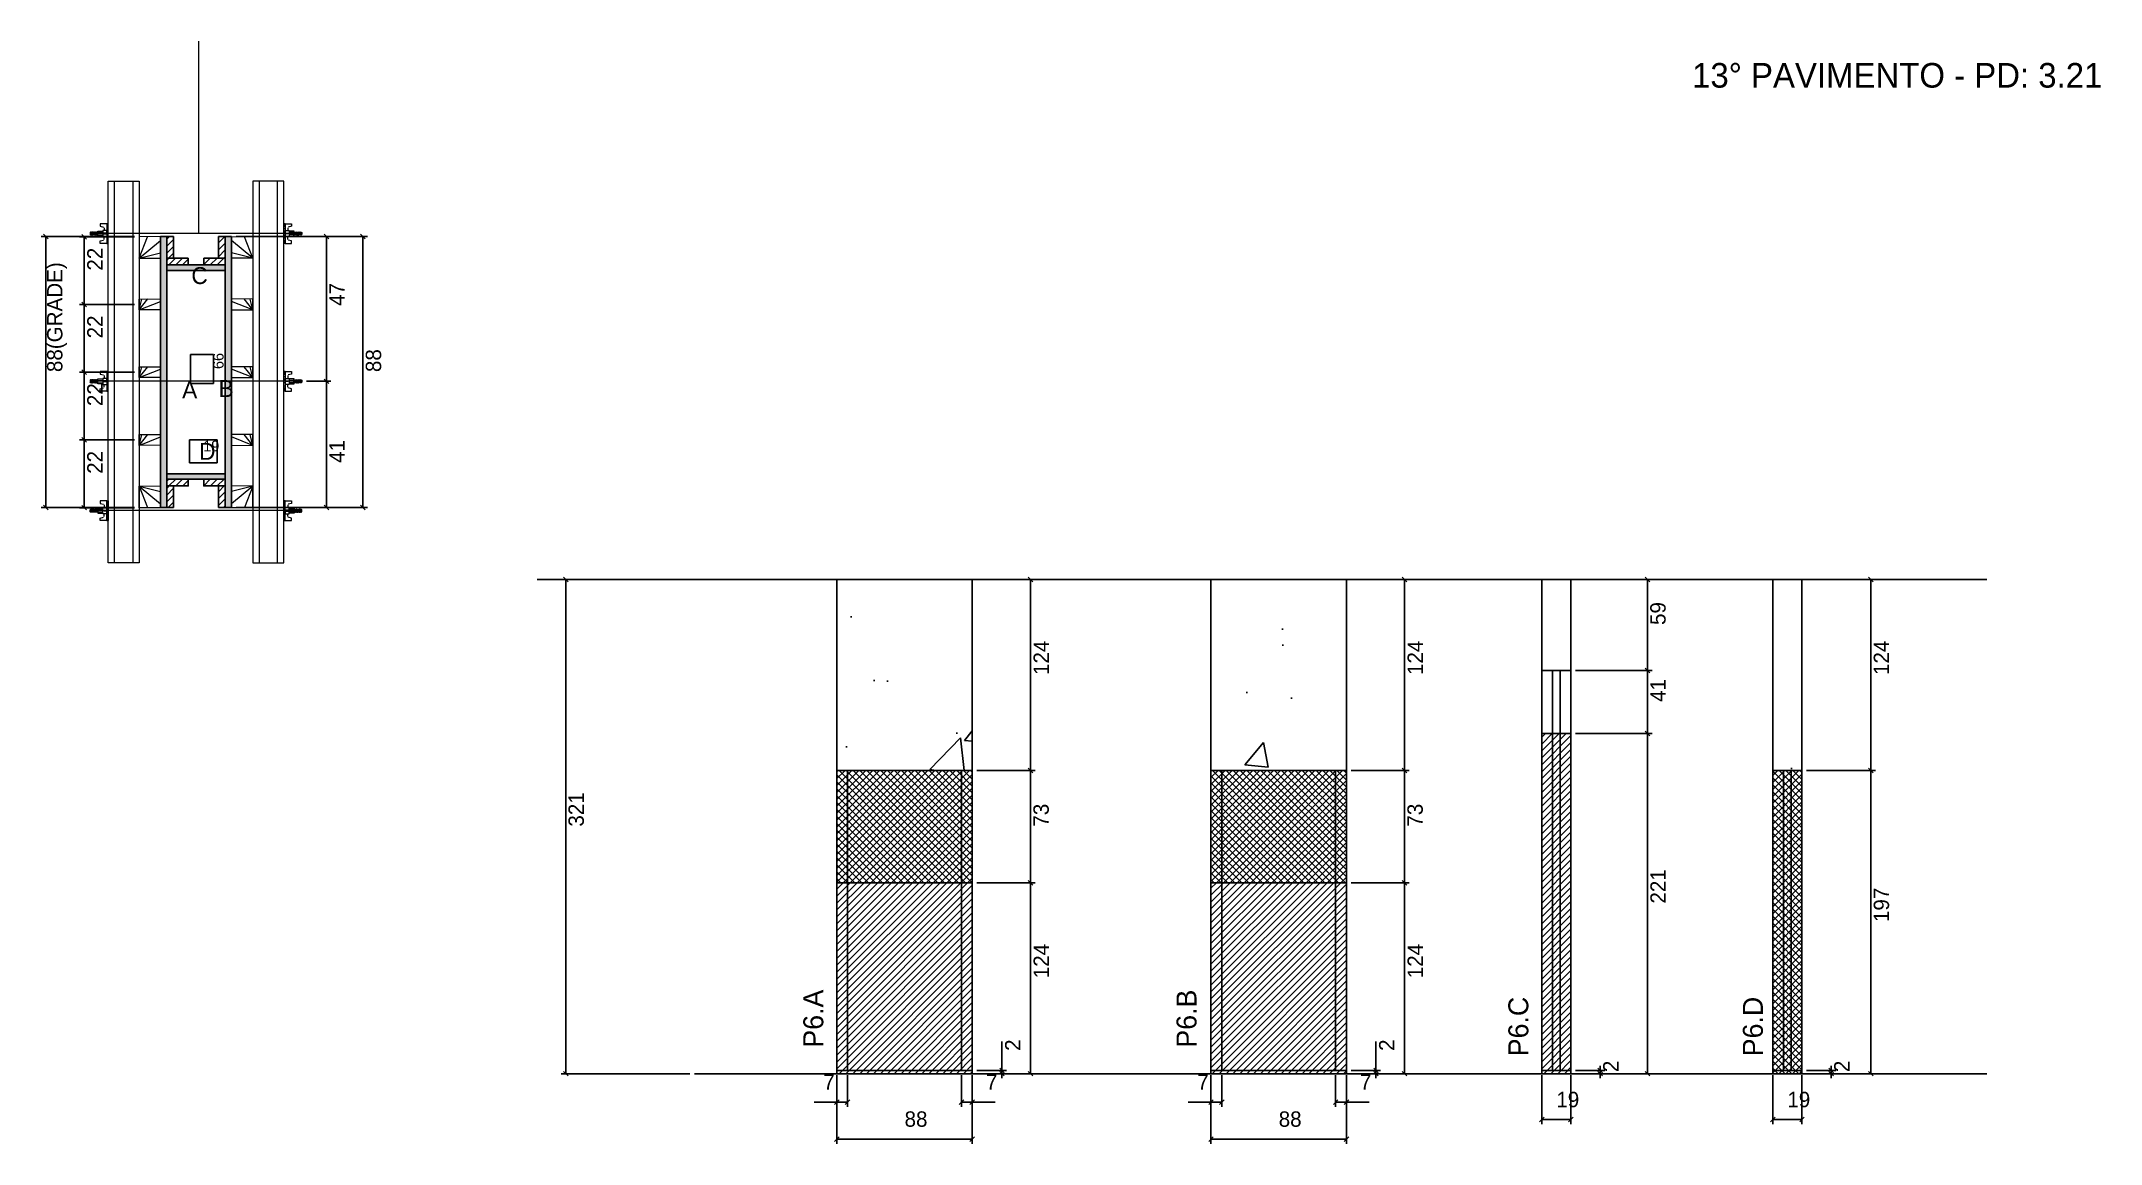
# Model space of a CAD drawing. Header units: metres. Extents: x 6107 to 7445, y 10994 to 11710.
import ezdxf

# ---------------------------------------------------------------- set-up
doc = ezdxf.new("R2010")
doc.units = ezdxf.units.M
for name, color, linetype in [('00 - FELIPE', 7, 'Continuous'), ('CHAPA', 7, 'Continuous'), ('COTA', 7, 'Continuous'), ('Hachura', 7, 'Continuous'), ('Madeira', 7, 'Continuous'), ('NIVEL 2° PAV.', 7, 'Continuous'), ('NOMENCLATURA', 7, 'Continuous'), ('Nível', 7, 'Continuous'), ('Painéis', 7, 'Continuous'), ('Perfil Metálico', 7, 'Continuous'), ('SARR_2.2x7', 7, 'Continuous'), ('SARRAFO', 7, 'Continuous'), ('Texto Seção', 7, 'Continuous'), ('TEXTO_GERAL', 7, 'Continuous')]:
    doc.layers.add(name, color=color, linetype=linetype)

msp = doc.modelspace()

# ---------------------------------------------------------------- hatches: boundary and pattern name
at = {"layer": 'COTA'}
h = msp.add_hatch(dxfattribs=at)
h.set_pattern_fill('AR-CONC')
h.paths.add_polyline_path([(6624, 11236.2), (6712, 11236.2), (6712, 11360.2), (6624, 11360.2), (6624, 11236.2)])
h = msp.add_hatch(dxfattribs=at)
h.set_pattern_fill('AR-CONC')
h.paths.add_polyline_path([(6867.1, 11236.2), (6955.1, 11236.2), (6955.1, 11360.2), (6867.1, 11360.2), (6867.1, 11236.2)])
h = msp.add_hatch(dxfattribs=at)
h.set_pattern_fill('AR-CONC')
h.paths.add_polyline_path([(7082, 11301.2), (7101, 11301.2), (7101, 11360.2), (7082, 11360.2), (7082, 11301.2)])
h = msp.add_hatch(dxfattribs=at)
h.set_pattern_fill('AR-CONC')
h.paths.add_polyline_path([(7251.1, 11236.2), (7251.1, 11360.2), (7232.1, 11360.2), (7232.1, 11236.2), (7251.1, 11236.2)])
at = {"layer": 'Hachura'}
h = msp.add_hatch(color=7, dxfattribs=at)
h.dxf.hatch_style = 1
h.paths.add_polyline_path([(6188.6, 11583), (6184.6, 11583), (6184.6, 11407), (6188.6, 11407), (6188.6, 11583)])
h = msp.add_hatch(dxfattribs=at)
h.set_pattern_fill('ANSI31')
h.paths.add_polyline_path([(6188.6, 11569), (6193, 11569), (6193, 11583), (6188.6, 11583), (6188.6, 11569)])
h = msp.add_hatch(dxfattribs=at)
h.set_pattern_fill('ANSI31')
h.paths.add_polyline_path([(6226.6, 11569), (6222.2, 11569), (6222.2, 11583), (6226.6, 11583), (6226.6, 11569)])
h = msp.add_hatch(color=7, dxfattribs=at)
h.dxf.hatch_style = 1
h.paths.add_polyline_path([(6226.6, 11583), (6230.6, 11583), (6230.6, 11407), (6226.6, 11407), (6226.6, 11583)])
h = msp.add_hatch(dxfattribs=at)
h.set_pattern_fill('ANSI31')
h.paths.add_polyline_path([(6188.6, 11564.6), (6188.6, 11569), (6202.6, 11569), (6202.6, 11564.6), (6188.6, 11564.6)])
h = msp.add_hatch(color=7, dxfattribs=at)
h.dxf.hatch_style = 1
h.paths.add_polyline_path([(6226.6, 11561), (6226.6, 11564.6), (6188.6, 11564.6), (6188.6, 11561), (6226.6, 11561)])
h = msp.add_hatch(color=7, dxfattribs=at)
h.dxf.hatch_style = 1
h.paths.add_polyline_path([(6226.6, 11561), (6226.6, 11564.6), (6188.6, 11564.6), (6188.6, 11561), (6226.6, 11561)])
h = msp.add_hatch(dxfattribs=at)
h.set_pattern_fill('ANSI31')
h.paths.add_polyline_path([(6226.6, 11564.6), (6226.6, 11569), (6212.6, 11569), (6212.6, 11564.6), (6226.6, 11564.6)])
h = msp.add_hatch(color=7, dxfattribs=at)
h.dxf.hatch_style = 1
h.paths.add_polyline_path([(6226.6, 11425.4), (6226.6, 11429), (6188.6, 11429), (6188.6, 11425.4), (6226.6, 11425.4)])
h = msp.add_hatch(color=7, dxfattribs=at)
h.dxf.hatch_style = 1
h.paths.add_polyline_path([(6226.6, 11425.4), (6226.6, 11429), (6188.6, 11429), (6188.6, 11425.4), (6226.6, 11425.4)])
h = msp.add_hatch(dxfattribs=at)
h.set_pattern_fill('ANSI31')
h.paths.add_polyline_path([(6188.6, 11421), (6188.6, 11425.4), (6202.6, 11425.4), (6202.6, 11421), (6188.6, 11421)])
h = msp.add_hatch(dxfattribs=at)
h.set_pattern_fill('ANSI31')
h.paths.add_polyline_path([(6188.6, 11421), (6193, 11421), (6193, 11407), (6188.6, 11407), (6188.6, 11421)])
h = msp.add_hatch(dxfattribs=at)
h.set_pattern_fill('ANSI31')
h.paths.add_polyline_path([(6226.6, 11421), (6226.6, 11425.4), (6212.6, 11425.4), (6212.6, 11421), (6226.6, 11421)])
h = msp.add_hatch(dxfattribs=at)
h.set_pattern_fill('ANSI31')
h.paths.add_polyline_path([(6226.6, 11421), (6222.2, 11421), (6222.2, 11407), (6226.6, 11407), (6226.6, 11421)])
h = msp.add_hatch(dxfattribs=at)
h.set_pattern_fill('ANSI31')
h.paths.add_polyline_path([(7101, 11039.2), (7101, 11260.2), (7082, 11260.2), (7082, 11039.2), (7101, 11039.2)])
h = msp.add_hatch(dxfattribs=at)
h.set_pattern_fill('ANSI37')
h.paths.add_polyline_path([(6624, 11236.2), (6624, 11163.2), (6712, 11163.2), (6712, 11236.2), (6624, 11236.2)])
h = msp.add_hatch(dxfattribs=at)
h.set_pattern_fill('ANSI37')
h.paths.add_polyline_path([(6867.1, 11236.2), (6867.1, 11163.2), (6955.1, 11163.2), (6955.1, 11236.2), (6867.1, 11236.2)])
h = msp.add_hatch(dxfattribs=at)
h.set_pattern_fill('ANSI37')
h.paths.add_polyline_path([(7251.1, 11039.2), (7251.1, 11236.2), (7232.1, 11236.2), (7232.1, 11039.2), (7251.1, 11039.2)])
h = msp.add_hatch(dxfattribs=at)
h.set_pattern_fill('ANSI31')
h.paths.add_polyline_path([(6712, 11039.2), (6712, 11163.2), (6624, 11163.2), (6624, 11039.2), (6712, 11039.2)])
h = msp.add_hatch(dxfattribs=at)
h.set_pattern_fill('ANSI31')
h.paths.add_polyline_path([(6955.1, 11163.2), (6867.1, 11163.2), (6867.1, 11039.2), (6955.1, 11039.2), (6955.1, 11163.2)])

# ---------------------------------------------------------------- linework, layer by layer
at = {"layer": '00 - FELIPE', "color": 4, "lineweight": 25}
for p, q in [((7105.1, 11301.2), (7153.7, 11301.2)), ((7150.7, 11260.2), (7150.7, 11301.2)), ((7105.1, 11260.2), (7153.7, 11260.2))]:
    msp.add_line(p, q, dxfattribs=at)
at = {"layer": '00 - FELIPE', "color": 0, "lineweight": 25}
for p, q in [((7152.2, 11299.7), (7149.2, 11302.7)), ((7149.2, 11261.7), (7152.2, 11258.7))]:
    msp.add_line(p, q, dxfattribs=at)
at = {"layer": 'CHAPA', "color": 1, "lineweight": 25}
for points in [[(6188.6, 11583), (6184.6, 11583), (6184.6, 11407), (6188.6, 11407)], [(6188.6, 11583), (6184.6, 11583), (6184.6, 11407), (6188.6, 11407)], [(6226.6, 11583), (6230.6, 11583), (6230.6, 11407), (6226.6, 11407)], [(6226.6, 11583), (6230.6, 11583), (6230.6, 11407), (6226.6, 11407)], [(6226.6, 11561), (6226.6, 11564.6), (6188.6, 11564.6), (6188.6, 11561)], [(6226.6, 11561), (6226.6, 11564.6), (6188.6, 11564.6), (6188.6, 11561)], [(6226.6, 11425.4), (6226.6, 11429), (6188.6, 11429), (6188.6, 11425.4)], [(6226.6, 11425.4), (6226.6, 11429), (6188.6, 11429), (6188.6, 11425.4)]]:
    msp.add_lwpolyline(points, close=True, dxfattribs=at)
at = {"layer": 'COTA', "color": 241, "lineweight": 25}
for p, q in [((6167.6, 11583), (6107, 11583)), ((6110, 11407), (6110, 11583)), ((6167.6, 11582.9), (6131.9, 11582.9)), ((6134.9, 11582.9), (6134.9, 11538.9)), ((6233.6, 11583), (6319, 11583)), ((6267.6, 11583), (6295.3, 11583)), ((6292.3, 11583), (6292.3, 11489)), ((6316, 11407), (6316, 11583)), ((6167.6, 11538.9), (6131.9, 11538.9)), ((6167.6, 11538.9), (6131.9, 11538.9)), ((6134.9, 11538.9), (6134.9, 11494.9)), ((6167.6, 11494.9), (6131.9, 11494.9)), ((6167.6, 11494.9), (6131.9, 11494.9)), ((6134.9, 11494.9), (6134.9, 11450.9)), ((6279.4, 11489), (6295.3, 11489)), ((6279.4, 11489), (6295.3, 11489)), ((6292.3, 11407), (6292.3, 11489)), ((6167.6, 11450.9), (6131.9, 11450.9)), ((6167.6, 11450.9), (6131.9, 11450.9)), ((6134.9, 11450.9), (6134.9, 11406.9)), ((6167.6, 11407), (6107, 11407)), ((6167.6, 11406.9), (6131.9, 11406.9)), ((6233.6, 11407), (6319, 11407)), ((6267.6, 11407), (6295.3, 11407)), ((6712, 11360.2), (6624, 11360.2)), ((6624, 11236.2), (6624, 11360.2)), ((6712, 11236.2), (6712, 11360.2)), ((6955.1, 11360.2), (6867.1, 11360.2)), ((6867.1, 11236.2), (6867.1, 11360.2)), ((6955.1, 11236.2), (6955.1, 11360.2))]:
    msp.add_line(p, q, dxfattribs=at)
at = {"layer": 'COTA', "color": 0, "lineweight": 25}
for p, q in [((6111.5, 11581.5), (6108.5, 11584.5)), ((6136.4, 11581.4), (6133.4, 11584.4)), ((6293.8, 11581.5), (6290.8, 11584.5)), ((6317.5, 11581.5), (6314.5, 11584.5)), ((6133.4, 11540.4), (6136.4, 11537.4)), ((6136.4, 11537.4), (6133.4, 11540.4)), ((6133.4, 11496.4), (6136.4, 11493.4)), ((6136.4, 11493.4), (6133.4, 11496.4)), ((6293.8, 11487.5), (6290.8, 11490.5)), ((6290.8, 11490.5), (6293.8, 11487.5)), ((6133.4, 11452.4), (6136.4, 11449.4)), ((6136.4, 11449.4), (6133.4, 11452.4)), ((6108.5, 11408.5), (6111.5, 11405.5)), ((6133.4, 11408.4), (6136.4, 11405.4)), ((6290.8, 11408.5), (6293.8, 11405.5)), ((6314.5, 11408.5), (6317.5, 11405.5)), ((6751.4, 11358.7), (6748.4, 11361.7)), ((6994.4, 11358.7), (6991.4, 11361.7)), ((7152.2, 11358.7), (7149.2, 11361.7)), ((7297.3, 11358.7), (7294.3, 11361.7)), ((7149.2, 11302.7), (7152.2, 11299.7)), ((7152.2, 11258.7), (7149.2, 11261.7)), ((6751.4, 11234.7), (6748.4, 11237.7)), ((6748.4, 11237.7), (6751.4, 11234.7)), ((6994.4, 11234.7), (6991.4, 11237.7)), ((6991.4, 11237.7), (6994.4, 11234.7)), ((7294.3, 11237.7), (7297.3, 11234.7)), ((7297.3, 11234.7), (7294.3, 11237.7)), ((6748.4, 11164.7), (6751.4, 11161.7)), ((6751.4, 11161.7), (6748.4, 11164.7)), ((6991.4, 11164.7), (6994.4, 11161.7)), ((6994.4, 11161.7), (6991.4, 11164.7)), ((6729.8, 11042.7), (6732.8, 11039.7)), ((6732.8, 11037.7), (6729.8, 11040.7)), ((6748.4, 11040.7), (6751.4, 11037.7)), ((6972.8, 11042.7), (6975.8, 11039.7)), ((6975.8, 11037.7), (6972.8, 11040.7)), ((6991.4, 11040.7), (6994.4, 11037.7)), ((7118.4, 11042.7), (7121.4, 11039.7)), ((7121.4, 11037.7), (7118.4, 11040.7)), ((7149.2, 11040.7), (7152.2, 11037.7)), ((7268.5, 11042.7), (7271.5, 11039.7)), ((7271.5, 11037.7), (7268.5, 11040.7)), ((7294.3, 11040.7), (7297.3, 11037.7)), ((6625.5, 11022.2), (6622.5, 11019.2)), ((6629.5, 11019.2), (6632.5, 11022.2)), ((6706.5, 11022.2), (6703.5, 11019.2)), ((6710.5, 11019.2), (6713.5, 11022.2)), ((6868.6, 11022.2), (6865.6, 11019.2)), ((6872.6, 11019.2), (6875.6, 11022.2)), ((6949.6, 11022.2), (6946.6, 11019.2)), ((6953.6, 11019.2), (6956.6, 11022.2)), ((7083.5, 11010.9), (7080.5, 11007.9)), ((7099.5, 11007.9), (7102.5, 11010.9)), ((7233.6, 11010.9), (7230.6, 11007.9)), ((7249.6, 11007.9), (7252.6, 11010.9)), ((6625.5, 10998.1), (6622.5, 10995.1)), ((6710.5, 10995.1), (6713.5, 10998.1)), ((6868.6, 10998.1), (6865.6, 10995.1)), ((6953.6, 10995.1), (6956.6, 10998.1))]:
    msp.add_line(p, q, dxfattribs=at)
at = {"layer": 'COTA', "color": 180, "lineweight": 25}
for p, q in [((6219, 11506.5), (6204, 11506.5)), ((6204, 11506.5), (6204, 11487.5)), ((6219, 11487.5), (6219, 11506.5)), ((6204, 11487.5), (6219, 11487.5)), ((6221.3, 11451), (6203.3, 11451)), ((6203.3, 11451), (6203.3, 11436)), ((6221.3, 11436), (6221.3, 11451)), ((6203.3, 11436), (6221.3, 11436))]:
    msp.add_line(p, q, dxfattribs=at)
at = {"layer": 'COTA', "color": 4, "lineweight": 25}
for p, q in [((6715, 11360.2), (6752.9, 11360.2)), ((6749.9, 11236.2), (6749.9, 11360.2)), ((6958.1, 11360.2), (6995.9, 11360.2)), ((6992.9, 11236.2), (6992.9, 11360.2)), ((7104, 11360.2), (7153.7, 11360.2)), ((7150.7, 11301.2), (7150.7, 11360.2)), ((7254.1, 11360.2), (7298.8, 11360.2)), ((7295.8, 11236.2), (7295.8, 11360.2)), ((7104, 11301.2), (7153.7, 11301.2)), ((7104, 11260.2), (7153.7, 11260.2)), ((7150.7, 11039.2), (7150.7, 11260.2)), ((6715, 11236.2), (6752.9, 11236.2)), ((6715, 11236.2), (6752.9, 11236.2)), ((6749.9, 11163.2), (6749.9, 11236.2)), ((6958.1, 11236.2), (6995.9, 11236.2)), ((6958.1, 11236.2), (6995.9, 11236.2)), ((6992.9, 11163.2), (6992.9, 11236.2)), ((7254.1, 11236.2), (7298.8, 11236.2)), ((7254.1, 11236.2), (7298.8, 11236.2)), ((7295.8, 11039.2), (7295.8, 11236.2)), ((6715, 11163.2), (6752.9, 11163.2)), ((6715, 11163.2), (6752.9, 11163.2)), ((6749.9, 11039.2), (6749.9, 11163.2)), ((6958.1, 11163.2), (6995.9, 11163.2)), ((6958.1, 11163.2), (6995.9, 11163.2)), ((6992.9, 11039.2), (6992.9, 11163.2)), ((6731.3, 11041.2), (6731.3, 11060.1)), ((6974.3, 11041.2), (6974.3, 11060.1)), ((6715, 11041.2), (6734.3, 11041.2)), ((6731.3, 11039.2), (6731.3, 11041.2)), ((6958.1, 11041.2), (6977.3, 11041.2)), ((6974.3, 11039.2), (6974.3, 11041.2)), ((7104, 11041.2), (7122.9, 11041.2)), ((7119.9, 11041.2), (7119.9, 11044.2)), ((7119.9, 11039.2), (7119.9, 11041.2)), ((7254.1, 11041.2), (7273, 11041.2)), ((7270, 11041.2), (7270, 11044.2)), ((7270, 11039.2), (7270, 11041.2)), ((6624, 11038.2), (6624, 10993.6)), ((6624, 11036.2), (6624, 11017.7)), ((6631, 11038.2), (6631, 11017.7)), ((6705, 11038.2), (6705, 11017.7)), ((6712, 11038.2), (6712, 10993.6)), ((6712, 11036.2), (6712, 11017.7)), ((6715, 11039.2), (6734.3, 11039.2)), ((6715, 11039.2), (6752.9, 11039.2)), ((6731.3, 11039.2), (6731.3, 11036.2)), ((6867.1, 11038.2), (6867.1, 10993.6)), ((6867.1, 11036.2), (6867.1, 11017.7)), ((6874.1, 11038.2), (6874.1, 11017.7)), ((6948.1, 11038.2), (6948.1, 11017.7)), ((6955.1, 11038.2), (6955.1, 10993.6)), ((6955.1, 11036.2), (6955.1, 11017.7)), ((6958.1, 11039.2), (6977.3, 11039.2)), ((6958.1, 11039.2), (6995.9, 11039.2)), ((6974.3, 11039.2), (6974.3, 11036.2)), ((7082, 11038.2), (7082, 11006.4)), ((7101, 11038.2), (7101, 11006.4)), ((7104, 11039.2), (7122.9, 11039.2)), ((7104, 11039.2), (7153.7, 11039.2)), ((7119.9, 11039.2), (7119.9, 11036.2)), ((7232.1, 11038.2), (7232.1, 11006.4)), ((7251.1, 11038.2), (7251.1, 11006.4)), ((7254.1, 11039.2), (7273, 11039.2)), ((7254.1, 11039.2), (7298.8, 11039.2)), ((7270, 11039.2), (7270, 11036.2)), ((6624, 11020.7), (6609.3, 11020.7)), ((6631, 11020.7), (6624, 11020.7)), ((6705, 11020.7), (6712, 11020.7)), ((6712, 11020.7), (6726.8, 11020.7)), ((6867.1, 11020.7), (6852.3, 11020.7)), ((6874.1, 11020.7), (6867.1, 11020.7)), ((6948.1, 11020.7), (6955.1, 11020.7)), ((6955.1, 11020.7), (6969.8, 11020.7)), ((7082, 11009.4), (7101, 11009.4)), ((7232.1, 11009.4), (7251.1, 11009.4)), ((6712, 10996.6), (6624, 10996.6)), ((6955.1, 10996.6), (6867.1, 10996.6))]:
    msp.add_line(p, q, dxfattribs=at)
at = {"layer": 'COTA', "color": 241, "lineweight": 25}
for points in [[(7101, 11301.2), (7101, 11360.2), (7082, 11360.2), (7082, 11301.2)], [(7251.1, 11236.2), (7251.1, 11360.2), (7232.1, 11360.2), (7232.1, 11236.2)]]:
    msp.add_lwpolyline(points, dxfattribs=at)
at = {"layer": 'Hachura', "color": 0, "lineweight": 9}
for p, q in [((6150.6, 11591.4), (6145.4, 11591.4)), ((6145.4, 11591.4), (6145.4, 11589.7)), ((6145.4, 11589.7), (6147.6, 11589.2)), ((6149.6, 11591.3), (6150.6, 11591.3)), ((6149.6, 11591.1), (6150.6, 11591.1)), ((6149.6, 11590.7), (6150.6, 11590.7)), ((6149.6, 11590.3), (6150.6, 11590.3)), ((6149.6, 11589.4), (6150.6, 11589.4)), ((6149.7, 11591.4), (6149.7, 11578.5)), ((6149.7, 11591.4), (6149.7, 11586.3)), ((6150.6, 11578.5), (6150.6, 11591.4)), ((6264.6, 11578.5), (6264.6, 11591.4)), ((6264.6, 11591.4), (6269.7, 11591.4)), ((6265.5, 11591.3), (6264.6, 11591.3)), ((6265.5, 11591.1), (6264.6, 11591.1)), ((6265.5, 11590.7), (6264.6, 11590.7)), ((6265.5, 11590.3), (6264.6, 11590.3)), ((6265.5, 11589.4), (6264.6, 11589.4)), ((6265.5, 11591.4), (6265.5, 11578.5)), ((6265.5, 11591.4), (6265.5, 11586.3)), ((6269.7, 11589.7), (6267.5, 11589.2)), ((6269.7, 11591.4), (6269.7, 11589.7)), ((6139.1, 11586), (6138.8, 11585.7)), ((6138.8, 11585.7), (6138.8, 11584.4)), ((6139.1, 11584.1), (6138.8, 11584.4)), ((6139.4, 11586), (6139.1, 11586)), ((6139.1, 11584.1), (6139.1, 11586)), ((6139.7, 11584.1), (6139.1, 11585.3)), ((6139.7, 11584), (6139.1, 11585.1)), ((6139.1, 11584.6), (6139.4, 11583.9)), ((6139.1, 11584.3), (6139.2, 11584.1)), ((6139.4, 11586), (6140.4, 11584.1)), ((6139.4, 11586), (6140.4, 11584.1)), ((6139.5, 11586.1), (6140.6, 11583.9)), ((6140.8, 11584), (6139.7, 11586.1)), ((6139.7, 11584.1), (6140.4, 11584.1)), ((6140.6, 11586), (6139.9, 11586)), ((6140.9, 11584.1), (6139.9, 11586)), ((6140.6, 11586), (6141.5, 11584.1)), ((6140.7, 11586.1), (6141.7, 11583.9)), ((6142, 11584), (6140.9, 11586.1)), ((6141.5, 11584.1), (6140.9, 11584.1)), ((6141.7, 11586), (6141.1, 11586)), ((6142.1, 11584.1), (6141.1, 11586)), ((6141.3, 11586), (6141.1, 11586)), ((6141.7, 11586), (6142.7, 11584.1)), ((6141.8, 11586.1), (6142.9, 11583.9)), ((6143.1, 11584), (6142.1, 11586.1)), ((6142.3, 11584.1), (6142.1, 11584.1)), ((6142.9, 11586), (6142.2, 11586)), ((6143.2, 11584.1), (6142.2, 11586)), ((6142.3, 11584.1), (6142.7, 11584.1)), ((6142.9, 11586), (6143.9, 11584.1)), ((6143.9, 11584.8), (6143.2, 11586.1)), ((6143.2, 11584.1), (6143.9, 11584.1)), ((6143.9, 11585.1), (6143.4, 11586)), ((6143.9, 11586), (6143.4, 11586)), ((6143.9, 11583.3), (6143.9, 11586.6)), ((6143.9, 11583.3), (6143.9, 11586.6)), ((6143.9, 11586.6), (6147.1, 11586.6)), ((6143.9, 11585.6), (6147.1, 11585.6)), ((6143.9, 11584.1), (6147.1, 11584.1)), ((6147.1, 11583.3), (6143.9, 11583.3)), ((6145.4, 11580.2), (6147.6, 11580.8)), ((6145.4, 11578.5), (6145.4, 11580.2)), ((6149.7, 11578.5), (6145.4, 11578.5)), ((6147.1, 11586.9), (6147.1, 11583)), ((6149.7, 11586.9), (6147.1, 11586.9)), ((6147.1, 11583), (6147.1, 11583.3)), ((6147.1, 11583), (6147.1, 11583.3)), ((6147.1, 11583), (6149.7, 11583)), ((6149.7, 11585.3), (6147.7, 11585.3)), ((6147.7, 11584.8), (6149.7, 11584.8)), ((6147.9, 11588.8), (6147.9, 11586.9)), ((6147.9, 11581.1), (6147.9, 11583)), ((6149.6, 11588), (6150.6, 11588)), ((6149.6, 11581.9), (6150.6, 11581.9)), ((6149.6, 11580.5), (6150.6, 11580.5)), ((6149.6, 11579.7), (6150.6, 11579.7)), ((6149.6, 11579.2), (6150.6, 11579.2)), ((6149.6, 11578.9), (6150.6, 11578.9)), ((6149.6, 11578.6), (6150.6, 11578.6)), ((6149.7, 11585), (6149.7, 11586.9)), ((6149.7, 11586.3), (6149.7, 11585.6)), ((6149.7, 11585), (6150.6, 11585)), ((6149.7, 11578.5), (6150.6, 11578.5)), ((6150, 11585.9), (6149.8, 11585.9)), ((6149.8, 11584), (6150.2, 11584)), ((6150.4, 11585.9), (6150, 11585.9)), ((6150.6, 11579.5), (6150.6, 11587.3)), ((6265.5, 11588), (6264.6, 11588)), ((6264.6, 11579.5), (6264.6, 11587.3)), ((6265.5, 11585), (6264.6, 11585)), ((6265.5, 11581.9), (6264.6, 11581.9)), ((6265.5, 11580.5), (6264.6, 11580.5)), ((6265.5, 11579.7), (6264.6, 11579.7)), ((6265.5, 11579.2), (6264.6, 11579.2)), ((6265.5, 11578.9), (6264.6, 11578.9)), ((6265.5, 11578.6), (6264.6, 11578.6)), ((6265.5, 11578.5), (6264.6, 11578.5)), ((6264.7, 11585.9), (6265.2, 11585.9)), ((6265.3, 11584), (6264.9, 11584)), ((6265.2, 11585.9), (6265.4, 11585.9)), ((6265.5, 11585), (6265.5, 11586.9)), ((6265.5, 11586.9), (6268.1, 11586.9)), ((6265.5, 11586.3), (6265.5, 11585.6)), ((6265.5, 11585.3), (6267.5, 11585.3)), ((6267.5, 11584.8), (6265.5, 11584.8)), ((6268.1, 11583), (6265.5, 11583)), ((6265.5, 11578.5), (6269.7, 11578.5)), ((6267.3, 11588.8), (6267.3, 11586.9)), ((6267.3, 11581.1), (6267.3, 11583)), ((6269.7, 11580.2), (6267.5, 11580.8)), ((6268.1, 11586.9), (6268.1, 11583)), ((6271.3, 11586.6), (6268.1, 11586.6)), ((6271.3, 11585.6), (6268.1, 11585.6)), ((6271.3, 11584.1), (6268.1, 11584.1)), ((6268.1, 11583.3), (6271.3, 11583.3)), ((6268.1, 11583), (6268.1, 11583.3)), ((6268.1, 11583), (6268.1, 11583.3)), ((6269.7, 11578.5), (6269.7, 11580.2)), ((6271.2, 11583.3), (6271.2, 11586.6)), ((6271.3, 11583.3), (6271.3, 11586.6)), ((6271.3, 11584.8), (6271.9, 11586.1)), ((6272.2, 11586), (6271.3, 11584.1)), ((6271.3, 11585.1), (6271.7, 11586)), ((6271.3, 11586), (6271.7, 11586)), ((6271.9, 11584.1), (6271.3, 11584.1)), ((6271.9, 11584.1), (6272.9, 11586)), ((6272, 11584), (6273.1, 11586.1)), ((6273.3, 11586.1), (6272.2, 11583.9)), ((6272.2, 11586), (6272.9, 11586)), ((6273.4, 11586), (6272.4, 11584.1)), ((6272.9, 11584.1), (6272.4, 11584.1)), ((6272.9, 11584.1), (6273.1, 11584.1)), ((6273.1, 11584.1), (6274, 11586)), ((6273.2, 11584), (6274.2, 11586.1)), ((6274.5, 11586.1), (6273.4, 11583.9)), ((6273.4, 11586), (6274, 11586)), ((6274.6, 11586), (6273.6, 11584.1)), ((6273.6, 11584.1), (6274.2, 11584.1)), ((6273.8, 11586), (6274, 11586)), ((6274.2, 11584.1), (6275.2, 11586)), ((6274.3, 11584), (6275.4, 11586.1)), ((6275.6, 11586.1), (6274.6, 11583.9)), ((6274.6, 11586), (6275.2, 11586)), ((6275.7, 11586), (6274.8, 11584.1)), ((6275.7, 11586), (6274.8, 11584.1)), ((6275.4, 11584.1), (6274.8, 11584.1)), ((6275.4, 11584.1), (6276, 11585.3)), ((6275.5, 11584), (6276, 11585.1)), ((6275.7, 11586), (6276, 11586)), ((6276, 11584.6), (6275.7, 11583.9)), ((6276, 11584.3), (6275.9, 11584.1)), ((6276, 11586), (6276.4, 11585.7)), ((6276, 11584.1), (6276, 11586)), ((6276, 11584.1), (6276.4, 11584.4)), ((6276.4, 11585.7), (6276.4, 11584.4)), ((6139.1, 11490), (6138.8, 11489.7)), ((6138.8, 11489.7), (6138.8, 11488.4)), ((6139.1, 11488.1), (6138.8, 11488.4)), ((6139.4, 11490), (6139.1, 11490)), ((6139.1, 11488.1), (6139.1, 11490)), ((6139.7, 11488.1), (6139.1, 11489.3)), ((6139.7, 11488), (6139.1, 11489.1)), ((6139.1, 11488.6), (6139.4, 11487.9)), ((6139.1, 11488.3), (6139.2, 11488.1)), ((6139.4, 11490), (6140.4, 11488.1)), ((6139.4, 11490), (6140.4, 11488.1)), ((6139.5, 11490.1), (6140.6, 11487.9)), ((6140.8, 11488), (6139.7, 11490.1)), ((6139.7, 11488.1), (6140.4, 11488.1)), ((6140.6, 11490), (6139.9, 11490)), ((6140.9, 11488.1), (6139.9, 11490)), ((6140.6, 11490), (6141.5, 11488.1)), ((6140.7, 11490.1), (6141.7, 11487.9)), ((6142, 11488), (6140.9, 11490.1)), ((6141.5, 11488.1), (6140.9, 11488.1)), ((6141.7, 11490), (6141.1, 11490)), ((6142.1, 11488.1), (6141.1, 11490)), ((6141.3, 11490), (6141.1, 11490)), ((6141.7, 11490), (6142.7, 11488.1)), ((6141.8, 11490.1), (6142.9, 11487.9)), ((6143.1, 11488), (6142.1, 11490.1)), ((6142.3, 11488.1), (6142.1, 11488.1)), ((6142.9, 11490), (6142.2, 11490)), ((6143.2, 11488.1), (6142.2, 11490)), ((6142.3, 11488.1), (6142.7, 11488.1)), ((6142.9, 11490), (6143.9, 11488.1)), ((6143.9, 11488.8), (6143.2, 11490.1)), ((6143.2, 11488.1), (6143.9, 11488.1)), ((6143.9, 11489.1), (6143.4, 11490)), ((6143.9, 11490), (6143.4, 11490)), ((6143.9, 11487.3), (6143.9, 11490.6)), ((6143.9, 11487.3), (6143.9, 11490.6)), ((6143.9, 11490.6), (6147.1, 11490.6)), ((6143.9, 11489.6), (6147.1, 11489.6)), ((6143.9, 11488.1), (6147.1, 11488.1)), ((6147.1, 11487.3), (6143.9, 11487.3)), ((6150.6, 11495.4), (6145.4, 11495.4)), ((6145.4, 11495.4), (6145.4, 11493.7)), ((6145.4, 11493.7), (6147.6, 11493.2)), ((6145.4, 11484.2), (6147.6, 11484.8)), ((6145.4, 11482.5), (6145.4, 11484.2)), ((6149.7, 11482.5), (6145.4, 11482.5)), ((6147.1, 11490.9), (6147.1, 11487)), ((6149.7, 11490.9), (6147.1, 11490.9)), ((6147.1, 11487), (6147.1, 11487.3)), ((6147.1, 11487), (6147.1, 11487.3)), ((6147.1, 11487), (6149.7, 11487)), ((6149.7, 11489.3), (6147.7, 11489.3)), ((6147.7, 11488.8), (6149.7, 11488.8)), ((6147.9, 11492.8), (6147.9, 11490.9)), ((6147.9, 11485.1), (6147.9, 11487)), ((6149.6, 11495.3), (6150.6, 11495.3)), ((6149.6, 11495.1), (6150.6, 11495.1)), ((6149.6, 11494.7), (6150.6, 11494.7)), ((6149.6, 11494.3), (6150.6, 11494.3)), ((6149.6, 11493.4), (6150.6, 11493.4)), ((6149.6, 11492), (6150.6, 11492)), ((6149.6, 11485.9), (6150.6, 11485.9)), ((6149.6, 11484.5), (6150.6, 11484.5)), ((6149.6, 11483.7), (6150.6, 11483.7)), ((6149.6, 11483.2), (6150.6, 11483.2)), ((6149.6, 11482.9), (6150.6, 11482.9)), ((6149.6, 11482.6), (6150.6, 11482.6)), ((6149.7, 11495.4), (6149.7, 11482.5)), ((6149.7, 11495.4), (6149.7, 11490.3)), ((6149.7, 11489), (6149.7, 11490.9)), ((6149.7, 11490.3), (6149.7, 11489.6)), ((6149.7, 11489), (6150.6, 11489)), ((6149.7, 11482.5), (6150.6, 11482.5)), ((6150, 11489.9), (6149.8, 11489.9)), ((6149.8, 11488), (6150.2, 11488)), ((6150.4, 11489.9), (6150, 11489.9)), ((6150.6, 11482.5), (6150.6, 11495.4)), ((6150.6, 11483.5), (6150.6, 11491.3)), ((6264.6, 11482.5), (6264.6, 11495.4)), ((6264.6, 11495.4), (6269.7, 11495.4)), ((6265.5, 11495.3), (6264.6, 11495.3)), ((6265.5, 11495.1), (6264.6, 11495.1)), ((6265.5, 11494.7), (6264.6, 11494.7)), ((6265.5, 11494.3), (6264.6, 11494.3)), ((6265.5, 11493.4), (6264.6, 11493.4)), ((6265.5, 11492), (6264.6, 11492)), ((6264.6, 11483.5), (6264.6, 11491.3)), ((6265.5, 11489), (6264.6, 11489)), ((6265.5, 11485.9), (6264.6, 11485.9)), ((6265.5, 11484.5), (6264.6, 11484.5)), ((6265.5, 11483.7), (6264.6, 11483.7)), ((6265.5, 11483.2), (6264.6, 11483.2)), ((6265.5, 11482.9), (6264.6, 11482.9)), ((6265.5, 11482.6), (6264.6, 11482.6)), ((6265.5, 11482.5), (6264.6, 11482.5)), ((6264.7, 11489.9), (6265.2, 11489.9)), ((6265.3, 11488), (6264.9, 11488)), ((6265.2, 11489.9), (6265.4, 11489.9)), ((6265.5, 11495.4), (6265.5, 11482.5)), ((6265.5, 11495.4), (6265.5, 11490.3)), ((6265.5, 11489), (6265.5, 11490.9)), ((6265.5, 11490.9), (6268.1, 11490.9)), ((6265.5, 11490.3), (6265.5, 11489.6)), ((6265.5, 11489.3), (6267.5, 11489.3)), ((6267.5, 11488.8), (6265.5, 11488.8)), ((6268.1, 11487), (6265.5, 11487)), ((6265.5, 11482.5), (6269.7, 11482.5)), ((6267.3, 11492.8), (6267.3, 11490.9)), ((6267.3, 11485.1), (6267.3, 11487)), ((6269.7, 11493.7), (6267.5, 11493.2)), ((6269.7, 11484.2), (6267.5, 11484.8)), ((6268.1, 11490.9), (6268.1, 11487)), ((6271.3, 11490.6), (6268.1, 11490.6)), ((6271.3, 11489.6), (6268.1, 11489.6)), ((6271.3, 11488.1), (6268.1, 11488.1)), ((6268.1, 11487.3), (6271.3, 11487.3)), ((6268.1, 11487), (6268.1, 11487.3)), ((6268.1, 11487), (6268.1, 11487.3)), ((6269.7, 11495.4), (6269.7, 11493.7)), ((6269.7, 11482.5), (6269.7, 11484.2)), ((6271.2, 11487.3), (6271.2, 11490.6)), ((6271.3, 11487.3), (6271.3, 11490.6)), ((6271.3, 11488.8), (6271.9, 11490.1)), ((6272.2, 11490), (6271.3, 11488.1)), ((6271.3, 11489.1), (6271.7, 11490)), ((6271.3, 11490), (6271.7, 11490)), ((6271.9, 11488.1), (6271.3, 11488.1)), ((6271.9, 11488.1), (6272.9, 11490)), ((6272, 11488), (6273.1, 11490.1)), ((6273.3, 11490.1), (6272.2, 11487.9)), ((6272.2, 11490), (6272.9, 11490)), ((6273.4, 11490), (6272.4, 11488.1)), ((6272.9, 11488.1), (6272.4, 11488.1)), ((6272.9, 11488.1), (6273.1, 11488.1)), ((6273.1, 11488.1), (6274, 11490)), ((6273.2, 11488), (6274.2, 11490.1)), ((6274.5, 11490.1), (6273.4, 11487.9)), ((6273.4, 11490), (6274, 11490)), ((6274.6, 11490), (6273.6, 11488.1)), ((6273.6, 11488.1), (6274.2, 11488.1)), ((6273.8, 11490), (6274, 11490)), ((6274.2, 11488.1), (6275.2, 11490)), ((6274.3, 11488), (6275.4, 11490.1)), ((6275.6, 11490.1), (6274.6, 11487.9)), ((6274.6, 11490), (6275.2, 11490)), ((6275.7, 11490), (6274.8, 11488.1)), ((6275.7, 11490), (6274.8, 11488.1)), ((6275.4, 11488.1), (6274.8, 11488.1)), ((6275.4, 11488.1), (6276, 11489.3)), ((6275.5, 11488), (6276, 11489.1)), ((6275.7, 11490), (6276, 11490)), ((6276, 11488.6), (6275.7, 11487.9)), ((6276, 11488.3), (6275.9, 11488.1)), ((6276, 11490), (6276.4, 11489.7)), ((6276, 11488.1), (6276, 11490)), ((6276, 11488.1), (6276.4, 11488.4)), ((6276.4, 11489.7), (6276.4, 11488.4)), ((6139.1, 11405.9), (6138.8, 11405.5)), ((6138.8, 11404.2), (6138.8, 11405.5)), ((6139.1, 11403.9), (6138.8, 11404.2)), ((6139.1, 11405.3), (6139.4, 11406)), ((6139.7, 11406), (6139.1, 11404.8)), ((6139.1, 11405.6), (6139.2, 11405.9)), ((6139.7, 11405.9), (6139.1, 11404.6)), ((6139.1, 11405.9), (6139.1, 11403.9)), ((6139.4, 11403.9), (6139.1, 11403.9)), ((6139.4, 11403.9), (6140.4, 11405.9)), ((6139.4, 11403.9), (6140.4, 11405.9)), ((6139.5, 11403.9), (6140.6, 11406)), ((6140.8, 11406), (6139.7, 11403.8)), ((6139.7, 11405.9), (6140.4, 11405.9)), ((6140.9, 11405.9), (6139.9, 11403.9)), ((6140.6, 11403.9), (6139.9, 11403.9)), ((6140.6, 11403.9), (6141.5, 11405.9)), ((6140.7, 11403.9), (6141.7, 11406)), ((6142, 11406), (6140.9, 11403.8)), ((6141.5, 11405.9), (6140.9, 11405.9)), ((6142.1, 11405.9), (6141.1, 11403.9)), ((6141.7, 11403.9), (6141.1, 11403.9)), ((6141.3, 11403.9), (6141.1, 11403.9)), ((6141.7, 11403.9), (6142.7, 11405.9)), ((6141.8, 11403.9), (6142.9, 11406)), ((6143.1, 11406), (6142.1, 11403.8)), ((6142.3, 11405.9), (6142.1, 11405.9)), ((6143.2, 11405.9), (6142.2, 11403.9)), ((6142.9, 11403.9), (6142.2, 11403.9)), ((6142.3, 11405.9), (6142.7, 11405.9)), ((6142.9, 11403.9), (6143.9, 11405.9)), ((6143.2, 11405.9), (6143.9, 11405.9)), ((6143.9, 11405.1), (6143.2, 11403.8)), ((6143.9, 11404.8), (6143.4, 11403.9)), ((6143.9, 11403.9), (6143.4, 11403.9)), ((6143.9, 11406.6), (6143.9, 11403.3)), ((6143.9, 11406.6), (6143.9, 11403.3)), ((6147.1, 11406.6), (6143.9, 11406.6)), ((6143.9, 11405.9), (6147.1, 11405.9)), ((6143.9, 11404.3), (6147.1, 11404.3)), ((6143.9, 11403.3), (6147.1, 11403.3)), ((6149.7, 11411.4), (6145.4, 11411.4)), ((6145.4, 11411.4), (6145.4, 11409.7)), ((6145.4, 11409.7), (6147.6, 11409.1)), ((6147.1, 11403), (6147.1, 11406.9)), ((6147.1, 11406.9), (6149.7, 11406.9)), ((6147.1, 11406.9), (6147.1, 11406.6)), ((6147.1, 11406.9), (6147.1, 11406.6)), ((6149.7, 11403), (6147.1, 11403)), ((6147.7, 11405.2), (6149.7, 11405.2)), ((6149.7, 11404.6), (6147.7, 11404.6)), ((6147.9, 11408.8), (6147.9, 11406.9)), ((6147.9, 11401.1), (6147.9, 11403)), ((6149.6, 11411.3), (6150.6, 11411.3)), ((6149.6, 11411.1), (6150.6, 11411.1)), ((6149.6, 11410.7), (6150.6, 11410.7)), ((6149.6, 11410.3), (6150.6, 11410.3)), ((6149.6, 11409.4), (6150.6, 11409.4)), ((6149.6, 11408), (6150.6, 11408)), ((6149.7, 11398.5), (6149.7, 11411.4)), ((6149.7, 11411.4), (6150.6, 11411.4)), ((6149.7, 11405), (6149.7, 11403)), ((6149.7, 11405), (6150.6, 11405)), ((6149.7, 11403.7), (6149.7, 11404.3)), ((6149.7, 11398.5), (6149.7, 11403.7)), ((6149.8, 11405.9), (6150.2, 11405.9)), ((6150, 11404), (6149.8, 11404)), ((6150.4, 11404), (6150, 11404)), ((6150.6, 11411.4), (6150.6, 11398.5)), ((6150.6, 11410.5), (6150.6, 11402.6)), ((6264.6, 11411.4), (6264.6, 11398.5)), ((6265.5, 11411.4), (6264.6, 11411.4)), ((6265.5, 11411.3), (6264.6, 11411.3)), ((6265.5, 11411.1), (6264.6, 11411.1)), ((6265.5, 11410.7), (6264.6, 11410.7)), ((6264.6, 11410.5), (6264.6, 11402.6)), ((6265.5, 11410.3), (6264.6, 11410.3)), ((6265.5, 11409.4), (6264.6, 11409.4)), ((6265.5, 11408), (6264.6, 11408)), ((6265.5, 11405), (6264.6, 11405)), ((6264.7, 11404), (6265.2, 11404)), ((6265.3, 11405.9), (6264.9, 11405.9)), ((6265.2, 11404), (6265.4, 11404)), ((6265.5, 11398.5), (6265.5, 11411.4)), ((6265.5, 11411.4), (6269.7, 11411.4)), ((6268.1, 11406.9), (6265.5, 11406.9)), ((6267.5, 11405.2), (6265.5, 11405.2)), ((6265.5, 11405), (6265.5, 11403)), ((6265.5, 11404.6), (6267.5, 11404.6)), ((6265.5, 11403.7), (6265.5, 11404.3)), ((6265.5, 11398.5), (6265.5, 11403.7)), ((6265.5, 11403), (6268.1, 11403)), ((6267.3, 11408.8), (6267.3, 11406.9)), ((6267.3, 11401.1), (6267.3, 11403)), ((6269.7, 11409.7), (6267.5, 11409.1)), ((6268.1, 11403), (6268.1, 11406.9)), ((6268.1, 11406.9), (6268.1, 11406.6)), ((6268.1, 11406.9), (6268.1, 11406.6)), ((6268.1, 11406.6), (6271.3, 11406.6)), ((6271.3, 11405.9), (6268.1, 11405.9)), ((6271.3, 11404.3), (6268.1, 11404.3)), ((6271.3, 11403.3), (6268.1, 11403.3)), ((6269.7, 11411.4), (6269.7, 11409.7)), ((6271.2, 11406.6), (6271.2, 11403.3)), ((6271.3, 11406.6), (6271.3, 11403.3)), ((6271.9, 11405.9), (6271.3, 11405.9)), ((6272.2, 11403.9), (6271.3, 11405.9)), ((6271.3, 11405.1), (6271.9, 11403.8)), ((6271.3, 11404.8), (6271.7, 11403.9)), ((6271.3, 11403.9), (6271.7, 11403.9)), ((6271.9, 11405.9), (6272.9, 11403.9)), ((6272, 11406), (6273.1, 11403.8)), ((6273.3, 11403.9), (6272.2, 11406)), ((6272.2, 11403.9), (6272.9, 11403.9)), ((6272.9, 11405.9), (6272.4, 11405.9)), ((6273.4, 11403.9), (6272.4, 11405.9)), ((6272.9, 11405.9), (6273.1, 11405.9)), ((6273.1, 11405.9), (6274, 11403.9)), ((6273.2, 11406), (6274.2, 11403.8)), ((6274.5, 11403.9), (6273.4, 11406)), ((6273.4, 11403.9), (6274, 11403.9)), ((6273.6, 11405.9), (6274.2, 11405.9)), ((6274.6, 11403.9), (6273.6, 11405.9)), ((6273.8, 11403.9), (6274, 11403.9)), ((6274.2, 11405.9), (6275.2, 11403.9)), ((6274.3, 11406), (6275.4, 11403.8)), ((6275.6, 11403.9), (6274.6, 11406)), ((6274.6, 11403.9), (6275.2, 11403.9)), ((6275.7, 11403.9), (6274.8, 11405.9)), ((6275.4, 11405.9), (6274.8, 11405.9)), ((6275.7, 11403.9), (6274.8, 11405.9)), ((6275.4, 11405.9), (6276, 11404.6)), ((6275.5, 11406), (6276, 11404.8)), ((6276, 11405.3), (6275.7, 11406)), ((6275.7, 11403.9), (6276, 11403.9)), ((6276, 11405.6), (6275.9, 11405.9)), ((6276, 11405.9), (6276.4, 11405.5)), ((6276, 11405.9), (6276, 11403.9)), ((6276, 11403.9), (6276.4, 11404.2)), ((6276.4, 11404.2), (6276.4, 11405.5)), ((6145.4, 11400.2), (6147.6, 11400.8)), ((6145.4, 11398.5), (6145.4, 11400.2)), ((6150.6, 11398.5), (6145.4, 11398.5)), ((6149.6, 11401.9), (6150.6, 11401.9)), ((6149.6, 11400.5), (6150.6, 11400.5)), ((6149.6, 11399.7), (6150.6, 11399.7)), ((6149.6, 11399.2), (6150.6, 11399.2)), ((6149.6, 11398.9), (6150.6, 11398.9)), ((6149.6, 11398.6), (6150.6, 11398.6)), ((6265.5, 11401.9), (6264.6, 11401.9)), ((6265.5, 11400.5), (6264.6, 11400.5)), ((6265.5, 11399.7), (6264.6, 11399.7)), ((6265.5, 11399.2), (6264.6, 11399.2)), ((6265.5, 11398.9), (6264.6, 11398.9)), ((6265.5, 11398.6), (6264.6, 11398.6)), ((6264.6, 11398.5), (6269.7, 11398.5)), ((6269.7, 11400.2), (6267.5, 11400.8)), ((6269.7, 11398.5), (6269.7, 11400.2))]:
    msp.add_line(p, q, dxfattribs=at)
at = {"layer": 'Hachura', "color": 251, "lineweight": 9}
for p, q in [((6275.4, 11585), (6143.6, 11585)), ((6275.4, 11489), (6143.6, 11489)), ((6275.4, 11405), (6143.6, 11405))]:
    msp.add_line(p, q, dxfattribs=at)
at = {"layer": 'Madeira', "color": 126, "lineweight": 18}
for p, q in [((6170.6, 11568.9), (6176, 11582.9)), ((6170.6, 11568.9), (6184.6, 11580.5)), ((6244.6, 11568.9), (6230.6, 11580.5)), ((6244.6, 11568.9), (6239.2, 11582.9)), ((6170.6, 11568.9), (6184.6, 11572.4)), ((6244.6, 11568.9), (6230.6, 11572.4)), ((6170.6, 11535.4), (6176.3, 11542.5)), ((6170.6, 11535.4), (6172.3, 11542.4)), ((6170.6, 11535.4), (6184.6, 11540.9)), ((6244.6, 11535.4), (6230.6, 11540.9)), ((6244.6, 11535.4), (6238.8, 11542.5)), ((6244.6, 11535.4), (6242.8, 11542.4)), ((6170.6, 11491.4), (6176.3, 11498.5)), ((6170.6, 11491.4), (6172.3, 11498.4)), ((6170.6, 11491.4), (6184.6, 11496.9)), ((6244.6, 11491.4), (6230.6, 11496.9)), ((6244.6, 11491.4), (6238.8, 11498.5)), ((6244.6, 11491.4), (6242.8, 11498.4)), ((6170.6, 11447.4), (6176.3, 11454.5)), ((6170.6, 11447.4), (6172.3, 11454.4)), ((6170.6, 11447.4), (6184.6, 11452.9)), ((6244.6, 11447.4), (6230.6, 11452.9)), ((6244.6, 11447.4), (6238.8, 11454.5)), ((6244.6, 11447.4), (6242.8, 11454.4)), ((6170.6, 11420.9), (6184.6, 11409.4)), ((6170.6, 11420.9), (6184.6, 11417.5)), ((6170.6, 11420.9), (6176, 11407)), ((6244.6, 11420.9), (6230.6, 11409.4)), ((6244.6, 11420.9), (6230.6, 11417.5)), ((6244.6, 11420.9), (6239.1, 11407))]:
    msp.add_line(p, q, dxfattribs=at)
for points in [[(6170.6, 11406.9), (6184.6, 11407), (6184.6, 11583), (6170.6, 11582.9)], [(6170.6, 11568.9), (6184.6, 11569), (6184.6, 11583), (6170.6, 11582.9)], [(6244.6, 11406.9), (6230.6, 11407), (6230.6, 11583), (6244.6, 11582.9)], [(6244.6, 11568.9), (6230.6, 11569), (6230.6, 11583), (6244.6, 11582.9)], [(6170.6, 11535.4), (6170.6, 11542.4), (6184.6, 11542.5), (6184.6, 11535.5)], [(6244.6, 11535.4), (6244.6, 11542.4), (6230.6, 11542.5), (6230.6, 11535.5)], [(6170.6, 11491.4), (6170.6, 11498.4), (6184.6, 11498.5), (6184.6, 11491.5)], [(6244.6, 11491.4), (6244.6, 11498.4), (6230.6, 11498.5), (6230.6, 11491.5)], [(6170.6, 11447.4), (6170.6, 11454.4), (6184.6, 11454.5), (6184.6, 11447.5)], [(6244.6, 11447.4), (6244.6, 11454.4), (6230.6, 11454.5), (6230.6, 11447.5)], [(6170.6, 11420.9), (6184.6, 11421), (6184.6, 11407), (6170.6, 11406.9)], [(6244.6, 11420.9), (6230.6, 11421), (6230.6, 11407), (6244.6, 11406.9)]]:
    msp.add_lwpolyline(points, close=True, dxfattribs=at)
at = {"layer": 'NIVEL 2° PAV.', "color": 4, "lineweight": 25}
for p, q in [((6444.7, 11360.2), (6450.9, 11360.2)), ((6447.9, 11039.2), (6447.9, 11360.2)), ((6528.4, 11039.2), (6444.9, 11039.2))]:
    msp.add_line(p, q, dxfattribs=at)
at = {"layer": 'NIVEL 2° PAV.', "color": 0, "lineweight": 25}
for p, q in [((6449.4, 11358.7), (6446.4, 11361.7)), ((6446.4, 11040.7), (6449.4, 11037.7))]:
    msp.add_line(p, q, dxfattribs=at)
at = {"layer": 'Nível', "color": 4, "lineweight": 25}
for p, q in [((6429.2, 11360.2), (7371.2, 11360.2)), ((6531.4, 11039.2), (7371.2, 11039.2))]:
    msp.add_line(p, q, dxfattribs=at)
at = {"layer": 'Painéis', "color": 200, "lineweight": 25}
for p, q in [((7082, 11301.2), (7082, 11041.2)), ((7082, 11301.2), (7101, 11301.2)), ((7101, 11041.2), (7101, 11301.2)), ((7082, 11260.2), (7101, 11260.2)), ((6624, 11236.2), (6624, 11039.2)), ((6712, 11236.2), (6624, 11236.2)), ((6712, 11039.2), (6712, 11236.2)), ((6867.1, 11236.2), (6867.1, 11039.2)), ((6955.1, 11236.2), (6867.1, 11236.2)), ((6955.1, 11039.2), (6955.1, 11236.2)), ((7232.1, 11236.2), (7232.1, 11041.2)), ((7232.1, 11236.2), (7251.1, 11236.2)), ((7251.1, 11041.2), (7251.1, 11236.2)), ((6712, 11163.2), (6624, 11163.2)), ((6955.1, 11163.2), (6867.1, 11163.2)), ((6624, 11041.2), (6712, 11041.2)), ((6867.1, 11041.2), (6955.1, 11041.2)), ((7082, 11041.2), (7101, 11041.2)), ((7232.1, 11041.2), (7251.1, 11041.2))]:
    msp.add_line(p, q, dxfattribs=at)
for points in [[(6188.6, 11429), (6226.6, 11429), (6226.6, 11561), (6188.6, 11561)], [(6712, 11041.2), (6624, 11041.2), (6624, 11039.2), (6712, 11039.2)], [(6955.1, 11041.2), (6867.1, 11041.2), (6867.1, 11039.2), (6955.1, 11039.2)], [(7082, 11041.2), (7101, 11041.2), (7101, 11039.2), (7082, 11039.2)], [(7232.1, 11041.2), (7251.1, 11041.2), (7251.1, 11039.2), (7232.1, 11039.2)]]:
    msp.add_lwpolyline(points, close=True, dxfattribs=at)
at = {"layer": 'Perfil Metálico', "color": 224, "lineweight": 18}
for points in [[(6150.6, 11619), (6170.6, 11619), (6170.6, 11371), (6150.6, 11371)], [(6166.6, 11371), (6154.6, 11371), (6154.6, 11619), (6166.6, 11619)], [(6264.6, 11619), (6244.6, 11619), (6244.6, 11371), (6264.6, 11371)], [(6248.6, 11371), (6260.6, 11371), (6260.6, 11619), (6248.6, 11619)]]:
    msp.add_lwpolyline(points, close=True, dxfattribs=at)
at = {"layer": 'SARR_2.2x7', "color": 40, "lineweight": 25}
for p, q in [((7089, 11260.2), (7089, 11301.2)), ((7094, 11260.2), (7094, 11301.2)), ((7089, 11260.2), (7089, 11041.2)), ((7094, 11260.2), (7094, 11041.2)), ((6631, 11163.2), (6631, 11236.2)), ((6705, 11163.2), (6705, 11236.2)), ((6874.1, 11163.2), (6874.1, 11236.2)), ((6948.1, 11163.2), (6948.1, 11236.2)), ((7239.1, 11236.2), (7239.1, 11041.2)), ((7244.1, 11236.2), (7244.1, 11041.2)), ((6631, 11041.2), (6631, 11163.2)), ((6705, 11041.2), (6705, 11163.2)), ((6874.1, 11041.2), (6874.1, 11163.2)), ((6948.1, 11041.2), (6948.1, 11163.2))]:
    msp.add_line(p, q, dxfattribs=at)
at = {"layer": 'SARRAFO', "color": 251, "lineweight": 25}
for points in [[(6193, 11583), (6193, 11569), (6188.6, 11569), (6188.6, 11583)], [(6222.2, 11583), (6222.2, 11569), (6226.6, 11569), (6226.6, 11583)], [(6202.6, 11569), (6188.6, 11569), (6188.6, 11564.6), (6202.6, 11564.6)], [(6212.6, 11569), (6226.6, 11569), (6226.6, 11564.6), (6212.6, 11564.6)], [(6202.6, 11425.4), (6188.6, 11425.4), (6188.6, 11421), (6202.6, 11421)], [(6193, 11407), (6193, 11421), (6188.6, 11421), (6188.6, 11407)], [(6212.6, 11425.4), (6226.6, 11425.4), (6226.6, 11421), (6212.6, 11421)], [(6222.2, 11407), (6222.2, 11421), (6226.6, 11421), (6226.6, 11407)]]:
    msp.add_lwpolyline(points, close=True, dxfattribs=at)
at = {"layer": 'Texto Seção', "color": 252, "lineweight": 15}
msp.add_line((6209.5, 11585), (6209.5, 11710), dxfattribs=at)

# ---------------------------------------------------------------- texts
at = {"layer": '00 - FELIPE', "color": 240, "lineweight": 25}
msp.add_text('41', height=10, rotation=90, dxfattribs=at).set_placement((7162.6, 11280.7))
at = {"layer": 'COTA', "color": 241, "lineweight": 25}
for s, p in [('88(GRADE)', (6120.8, 11495)), ('22', (6146.9, 11560.9)), ('47', (6304.2, 11538)), ('22', (6146.9, 11516.9)), ('88', (6327.9, 11495)), ('22', (6146.9, 11472.9)), ('22', (6146.9, 11428.9)), ('41', (6304.2, 11436))]:
    msp.add_text(s, height=10, rotation=90, dxfattribs=at).set_placement(p)
at = {"layer": 'COTA', "color": 1, "lineweight": 25}
msp.add_text('66', height=7, rotation=90, dxfattribs=at).set_placement((6225.5, 11497))
msp.add_text('19', height=7, dxfattribs=at).set_placement((6212.3, 11443.5))
at = {"layer": 'COTA', "color": 240, "lineweight": 25}
for s, p in [('59', (7162.5, 11330.7)), ('124', (6761.8, 11298.2)), ('124', (7004.8, 11298.2)), ('124', (7307.7, 11298.2)), ('73', (6761.7, 11199.7)), ('73', (7004.7, 11199.7)), ('221', (7162.6, 11149.7)), ('197', (7307.7, 11137.7)), ('124', (6761.8, 11101.2)), ('124', (7004.8, 11101.2)), ('2', (6743.3, 11054)), ('2', (6986.3, 11054)), ('2', (7131.9, 11040.2)), ('2', (7282, 11040.2))]:
    msp.add_text(s, height=10, rotation=90, dxfattribs=at).set_placement(p)
for s, p in [('7', (6615.2, 11028.8)), ('7', (6720.9, 11028.8)), ('7', (6858.2, 11028.8)), ('7', (6963.9, 11028.8)), ('19', (7091.5, 11017.4)), ('19', (7241.6, 11017.4)), ('88', (6668, 11004.7)), ('88', (6911.1, 11004.7))]:
    msp.add_text(s, height=10, dxfattribs=at).set_placement(p)
at = {"layer": 'NIVEL 2° PAV.', "color": 240, "lineweight": 25}
msp.add_text('321', height=10, rotation=90, dxfattribs=at).set_placement((6459.6, 11199.7))
at = {"layer": 'NOMENCLATURA', "color": 2, "lineweight": 25}
msp.add_text('13° PAVIMENTO - PD: 3.21', height=16, dxfattribs=at).set_placement((7179.7, 11679.8))
at = {"layer": 'Texto Seção', "color": 7, "lineweight": 15}
for s, p in [('P6.A', (6615.2, 11056.1)), ('P6.B', (6857.7, 11056.1)), ('P6.C', (7073.3, 11050.5)), ('P6.D', (7225.7, 11050.5))]:
    msp.add_text(s, height=13, rotation=90, dxfattribs=at).set_placement(p)
at = {"layer": 'TEXTO_GERAL', "color": 7, "lineweight": 25}
for s, p in [('C', (6204.6, 11552.2)), ('A', (6198.6, 11478)), ('B', (6222.3, 11478.8)), ('D', (6209.6, 11438))]:
    msp.add_text(s, height=11, dxfattribs=at).set_placement(p)

doc.saveas('drawing.dxf')
